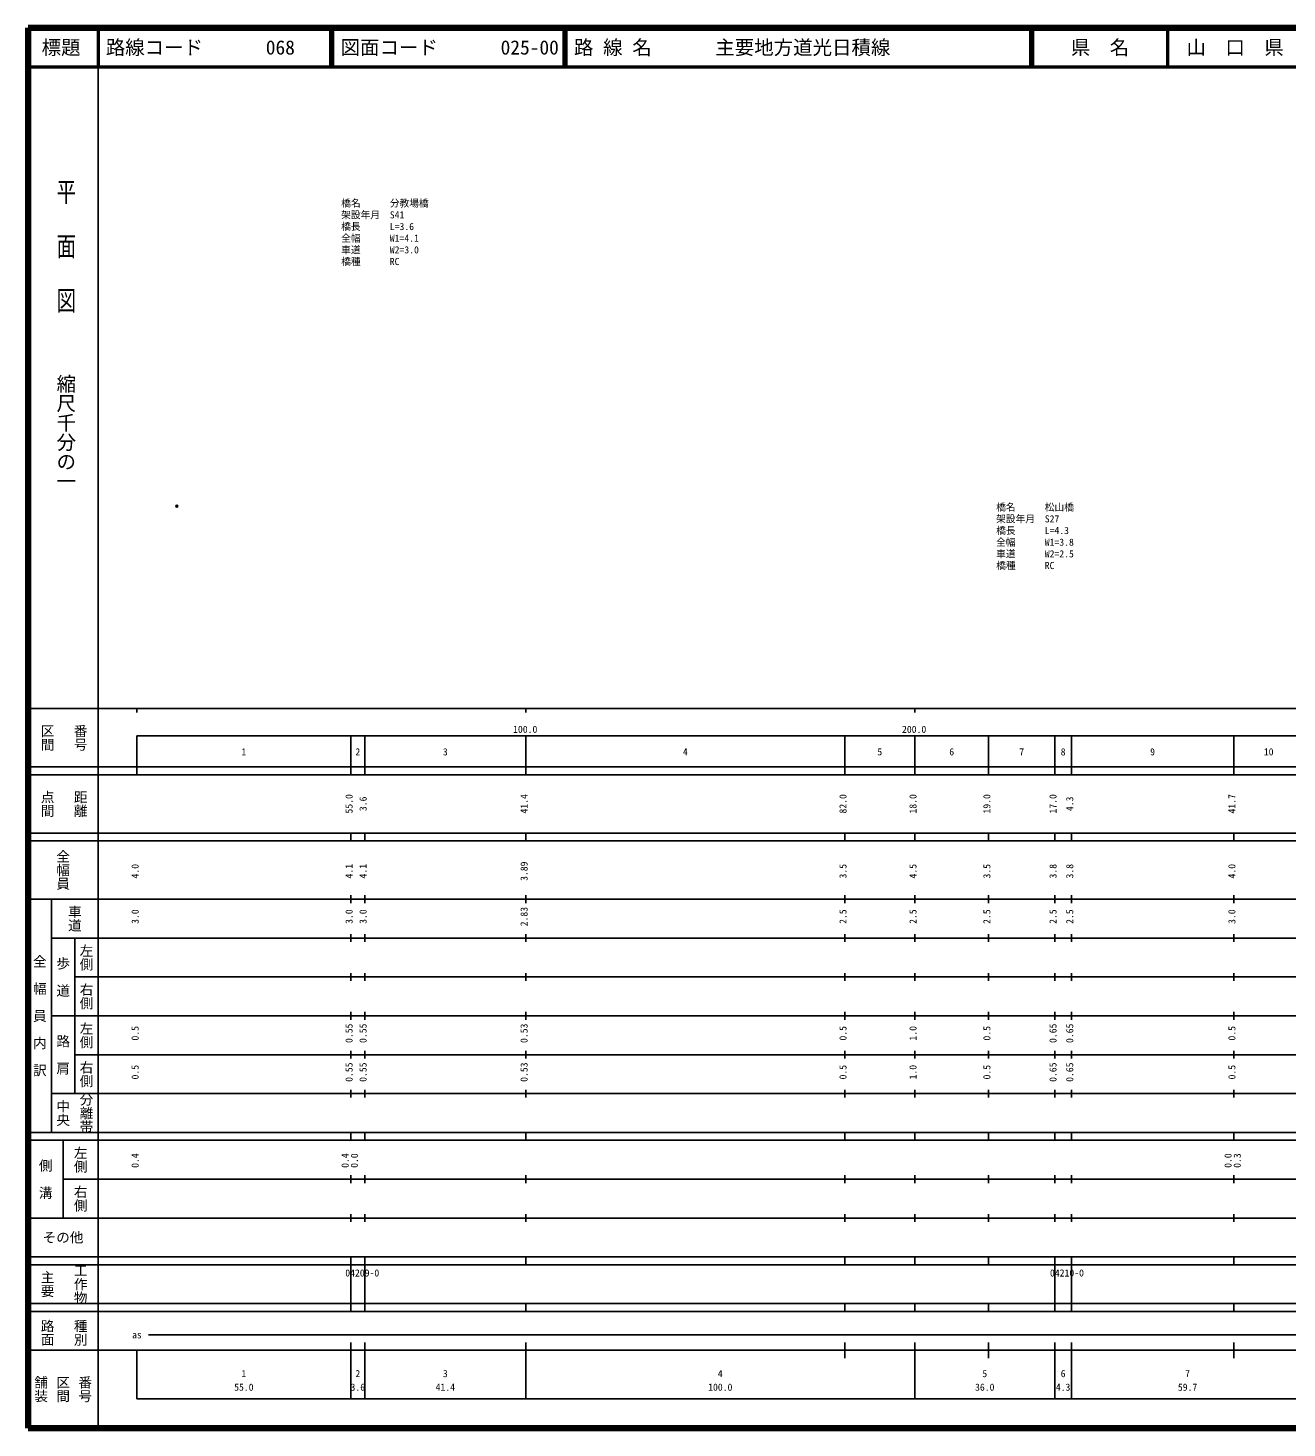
# Model space of a CAD drawing. Units: millimetres on the paper, with parts at other scales. Extents: x 40 to 680, y 20 to 380.
# Drawn here: x 40 to 363.7, y 20 to 380 of the extents above; entities that cross this region are included whole.
import ezdxf
from ezdxf.enums import TextEntityAlignment as Align

# ---------------------------------------------------------------- set-up
doc = ezdxf.new("R2010")
doc.units = ezdxf.units.MM
doc.header["$PDMODE"] = 32
doc.header["$PDSIZE"] = 0.5
for name, color, linetype in [('M-OTRS', 6, 'Continuous'), ('M-STR-HTXT', 7, 'Continuous'), ('M-TTL-TXT', 7, 'Continuous')]:
    doc.layers.add(name, color=color, linetype=linetype)
for name, color, linetype, lineweight in [('M-TTL', 2, 'Continuous', 140), ('M-TTL-BAND', 7, 'Continuous', 25), ('M-TTL-LINE', 7, 'Continuous', 50)]:
    doc.layers.add(name, color=color, linetype=linetype, lineweight=lineweight)
doc.styles.add('@ＭＳ ゴシック', font='')
doc.styles.add('ＭＳ ゴシック', font='')
doc.styles.get('@ＭＳ ゴシック').set_extended_font_data('@MS Gothic')
doc.styles.get('ＭＳ ゴシック').set_extended_font_data('MS Gothic')

msp = doc.modelspace()

# ---------------------------------------------------------------- linework, layer by layer
at = {"layer": 'M-OTRS'}
msp.add_point((78.269, 257.025), dxfattribs=at)
at = {"layer": 'M-TTL'}
for p, q in [((40, 380), (40, 20)), ((680, 380), (40, 380)), ((40, 20), (680, 20))]:
    msp.add_line(p, q, dxfattribs=at)
at = {"layer": 'M-TTL-BAND'}
for p, q in [((58, 370), (58, 20)), ((40, 205), (579, 205)), ((68, 205), (68, 204)), ((168, 205), (168, 204)), ((268, 205), (268, 204)), ((68, 198), (579, 198)), ((68, 198), (68, 188)), ((123, 188), (123, 198)), ((126.6, 188), (126.6, 198)), ((168, 188), (168, 198)), ((250, 188), (250, 198)), ((268, 188), (268, 198)), ((287, 188), (287, 198)), ((304, 188), (304, 198)), ((308.3, 188), (308.3, 198)), ((350, 188), (350, 198)), ((40, 190), (579, 190)), ((40, 188), (579, 188)), ((40, 173), (579, 173)), ((123, 171), (123, 173)), ((126.6, 171), (126.6, 173)), ((168, 171), (168, 173)), ((250, 171), (250, 173)), ((268, 171), (268, 173)), ((287, 171), (287, 173)), ((304, 171), (304, 173)), ((308.3, 171), (308.3, 173)), ((350, 171), (350, 173)), ((40, 171), (579, 171)), ((40, 156), (579, 156)), ((46, 96), (46, 156)), ((123, 155), (123, 157)), ((126.6, 155), (126.6, 157)), ((168, 155), (168, 157)), ((250, 155), (250, 157)), ((268, 155), (268, 157)), ((287, 155), (287, 157)), ((304, 155), (304, 157)), ((308.3, 155), (308.3, 157)), ((350, 155), (350, 157)), ((46, 146), (579, 146)), ((52, 146), (52, 106)), ((123, 145), (123, 147)), ((126.6, 145), (126.6, 147)), ((168, 145), (168, 147)), ((250, 145), (250, 147)), ((268, 145), (268, 147)), ((287, 145), (287, 147)), ((304, 145), (304, 147)), ((308.3, 145), (308.3, 147)), ((350, 145), (350, 147)), ((123, 135), (123, 137)), ((126.6, 135), (126.6, 137)), ((168, 135), (168, 137)), ((250, 135), (250, 137)), ((268, 135), (268, 137)), ((287, 135), (287, 137)), ((304, 135), (304, 137)), ((308.3, 135), (308.3, 137)), ((350, 135), (350, 137)), ((52, 136), (579, 136)), ((46, 126), (579, 126)), ((123, 125), (123, 127)), ((126.6, 125), (126.6, 127)), ((168, 125), (168, 127)), ((250, 125), (250, 127)), ((268, 125), (268, 127)), ((287, 125), (287, 127)), ((304, 125), (304, 127)), ((308.3, 125), (308.3, 127)), ((350, 125), (350, 127)), ((52, 116), (579, 116)), ((123, 115), (123, 117)), ((126.6, 115), (126.6, 117)), ((168, 115), (168, 117)), ((250, 115), (250, 117)), ((268, 115), (268, 117)), ((287, 115), (287, 117)), ((304, 115), (304, 117)), ((308.3, 115), (308.3, 117)), ((350, 115), (350, 117)), ((46, 106), (579, 106)), ((123, 105), (123, 107)), ((126.6, 105), (126.6, 107)), ((168, 105), (168, 107)), ((250, 105), (250, 107)), ((268, 105), (268, 107)), ((287, 105), (287, 107)), ((304, 105), (304, 107)), ((308.3, 105), (308.3, 107)), ((350, 105), (350, 107)), ((40, 96), (579, 96)), ((40, 94), (579, 94)), ((49, 94), (49, 74)), ((123, 94), (123, 96)), ((126.6, 94), (126.6, 96)), ((168, 94), (168, 96)), ((250, 94), (250, 96)), ((268, 94), (268, 96)), ((287, 94), (287, 96)), ((304, 94), (304, 96)), ((308.3, 94), (308.3, 96)), ((350, 94), (350, 96)), ((49, 84), (579, 84)), ((123, 83), (123, 85)), ((126.6, 83), (126.6, 85)), ((168, 83), (168, 85)), ((250, 83), (250, 85)), ((268, 83), (268, 85)), ((287, 83), (287, 85)), ((304, 83), (304, 85)), ((308.3, 83), (308.3, 85)), ((350, 83), (350, 85)), ((40, 74), (579, 74)), ((123, 73), (123, 75)), ((126.6, 73), (126.6, 75)), ((168, 73), (168, 75)), ((250, 73), (250, 75)), ((268, 73), (268, 75)), ((287, 73), (287, 75)), ((304, 73), (304, 75)), ((308.3, 73), (308.3, 75)), ((350, 73), (350, 75)), ((40, 64), (579, 64)), ((40, 62), (579, 62)), ((123, 62), (123, 64)), ((123, 52), (123, 62)), ((126.6, 62), (126.6, 64)), ((126.6, 52), (126.6, 62)), ((168, 62), (168, 64)), ((250, 62), (250, 64)), ((268, 62), (268, 64)), ((287, 62), (287, 64)), ((304, 62), (304, 64)), ((304, 52), (304, 62)), ((308.3, 62), (308.3, 64)), ((308.3, 52), (308.3, 62)), ((350, 62), (350, 64)), ((40, 52), (579, 52)), ((123, 50), (123, 52)), ((126.6, 50), (126.6, 52)), ((168, 50), (168, 52)), ((250, 50), (250, 52)), ((268, 50), (268, 52)), ((287, 50), (287, 52)), ((304, 50), (304, 52)), ((308.3, 50), (308.3, 52)), ((350, 50), (350, 52)), ((40, 50), (579, 50)), ((71, 44), (565, 44)), ((40, 40), (579, 40)), ((68, 40), (68, 27.5)), ((123, 27.5), (123, 42)), ((126.6, 27.5), (126.6, 42)), ((168, 27.5), (168, 42)), ((250, 38), (250, 42)), ((268, 27.5), (268, 42)), ((287, 38), (287, 42)), ((304, 27.5), (304, 42)), ((308.3, 27.5), (308.3, 42)), ((350, 38), (350, 42)), ((68, 27.5), (579, 27.5))]:
    msp.add_line(p, q, dxfattribs=at)
at = {"layer": 'M-TTL-LINE'}
for p, q in [((58, 380), (58, 370)), ((117.75, 380), (117.75, 370)), ((118.25, 380), (118.25, 370)), ((177.75, 380), (177.75, 370)), ((178.25, 380), (178.25, 370)), ((297.75, 380), (297.75, 370)), ((298.25, 380), (298.25, 370)), ((333, 380), (333, 370)), ((40, 370), (680, 370))]:
    msp.add_line(p, q, dxfattribs=at)

# ---------------------------------------------------------------- texts
at = {"layer": 'M-STR-HTXT', "style": 'ＭＳ ゴシック'}
for s, p in [('橋名\u3000\u3000\u3000分教場橋', (120.521, 333.488)), ('架設年月\u3000S41', (120.521, 330.488)), ('橋長\u3000\u3000\u3000L=3.6', (120.521, 327.488)), ('全幅\u3000\u3000\u3000W1=4.1', (120.521, 324.488)), ('車道\u3000\u3000\u3000W2=3.0', (120.521, 321.488)), ('橋種\u3000\u3000\u3000RC', (120.521, 318.488)), ('橋名\u3000\u3000\u3000松山橋', (288.924, 255.318)), ('架設年月\u3000S27', (288.924, 252.318)), ('橋長\u3000\u3000\u3000L=4.3', (288.924, 249.318)), ('全幅\u3000\u3000\u3000W1=3.8', (288.924, 246.318)), ('車道\u3000\u3000\u3000W2=2.5', (288.924, 243.318)), ('橋種\u3000\u3000\u3000RC', (288.924, 240.318))]:
    msp.add_text(s, height=1.833, dxfattribs=at).set_placement(p, align=Align.BOTTOM_LEFT)
at = {"layer": 'M-TTL-BAND', "style": '@ＭＳ ゴシック', "width": 1.4}
msp.add_text('平  面  図', height=3.666, rotation=270, dxfattribs=at).set_placement((49.777, 306.475), align=Align.MIDDLE_RIGHT)
at = {"layer": 'M-TTL-BAND', "style": '@ＭＳ ゴシック'}
msp.add_text('縮尺千分の一', height=3.666, rotation=270, dxfattribs=at).set_placement((49.777, 261.03), align=Align.MIDDLE_RIGHT)
for s, p in [('区間', (45, 197.5)), ('番号', (53.5, 197.5)), ('点間', (45, 180.5)), ('距離', (53.5, 180.5)), ('全幅員', (49, 163.5)), ('車道', (52, 151)), ('左側', (55, 141)), ('全\u3000幅\u3000員\u3000内\u3000訳', (43, 126)), ('歩\u3000道', (49, 136)), ('右側', (55, 131)), ('左側', (55, 121)), ('路\u3000肩', (49, 116)), ('右側', (55, 111)), ('分離帯', (55, 101)), ('中央', (49, 101)), ('左側', (53.5, 89)), ('側\u3000溝', (44.5, 84)), ('右側', (53.5, 79)), ('工作物', (53.5, 57)), ('主要', (45, 57)), ('路面', (45, 44.5)), ('種別', (53.5, 44.5)), ('舗装', (43.333, 30)), ('区間', (49, 30)), ('番号', (54.667, 30))]:
    msp.add_text(s, height=2.566, rotation=270, dxfattribs=at).set_placement(p, align=Align.MIDDLE_CENTER)
at = {"layer": 'M-TTL-BAND', "style": 'ＭＳ ゴシック'}
for s, p in [('100.0', (167.844, 198.195)), ('200.0', (267.844, 198.195)), ('1', (95.5, 192.405)), ('2', (124.8, 192.405)), ('3', (147.3, 192.405)), ('4', (209, 192.405)), ('5', (259, 192.405)), ('6', (277.5, 192.405)), ('7', (295.5, 192.405)), ('8', (306.15, 192.405)), ('9', (329.15, 192.405)), ('10', (359, 192.405)), ('as', (68, 42.5)), ('1', (95.5, 32.523)), ('2', (124.8, 32.523)), ('3', (147.3, 32.523)), ('4', (218, 32.523)), ('5', (286, 32.523)), ('6', (306.15, 32.523)), ('7', (338.15, 32.523)), ('55.0', (95.5, 29.033)), ('3.6', (124.8, 29.033)), ('41.4', (147.3, 29.033)), ('100.0', (218, 29.033)), ('36.0', (286, 29.033)), ('4.3', (306.15, 29.033)), ('59.7', (338.15, 29.033))]:
    msp.add_text(s, height=1.833, dxfattribs=at).set_placement(p, align=Align.BOTTOM_CENTER)
for s, p in [('55.0', (124, 180.5)), ('3.6', (127.6, 180.5)), ('41.4', (169, 180.5)), ('82.0', (251, 180.5)), ('18.0', (269, 180.5)), ('19.0', (288, 180.5)), ('17.0', (305, 180.5)), ('4.3', (309.3, 180.5)), ('41.7', (351, 180.5)), ('4.0', (69, 163.174)), ('4.1', (124, 163.174)), ('4.1', (127.6, 163.174)), ('3.89', (169, 163.174)), ('3.5', (251, 163.174)), ('4.5', (269, 163.174)), ('3.5', (288, 163.174)), ('3.8', (305, 163.174)), ('3.8', (309.3, 163.174)), ('4.0', (351, 163.174)), ('3.0', (69, 151.5)), ('3.0', (124, 151.5)), ('3.0', (127.6, 151.5)), ('2.83', (169, 151.5)), ('2.5', (251, 151.5)), ('2.5', (269, 151.5)), ('2.5', (288, 151.5)), ('2.5', (305, 151.5)), ('2.5', (309.3, 151.5)), ('3.0', (351, 151.5)), ('0.5', (69, 121.5)), ('0.55', (124, 121.5)), ('0.55', (127.6, 121.5)), ('0.53', (169, 121.5)), ('0.5', (251, 121.5)), ('1.0', (269, 121.5)), ('0.5', (288, 121.5)), ('0.65', (305, 121.5)), ('0.65', (309.3, 121.5)), ('0.5', (351, 121.5)), ('0.5', (69, 111.5)), ('0.55', (124, 111.5)), ('0.55', (127.6, 111.5)), ('0.53', (169, 111.5)), ('0.5', (251, 111.5)), ('1.0', (269, 111.5)), ('0.5', (288, 111.5)), ('0.65', (305, 111.5)), ('0.65', (309.3, 111.5)), ('0.5', (351, 111.5)), ('0.4', (69, 88.764)), ('0.4', (123, 88.764)), ('0.0', (125.37, 88.764)), ('0.0', (350, 88.764)), ('0.3', (352.37, 88.764))]:
    msp.add_text(s, height=1.833, rotation=90, dxfattribs=at).set_placement(p, align=Align.BOTTOM_CENTER)
msp.add_text('その他', height=2.566, dxfattribs=at).set_placement((49, 69), align=Align.MIDDLE_CENTER)
for s, p in [('04209-0', (121.579, 58.405)), ('04210-0', (302.769, 58.405))]:
    msp.add_text(s, height=1.833, dxfattribs=at).set_placement(p, align=Align.BOTTOM_LEFT)
at = {"layer": 'M-TTL-TXT', "style": 'ＭＳ ゴシック'}
for s, p in [('標題', (48.5, 375)), ('県\u3000名', (315.625, 375)), ('山\u3000口\u3000県', (350.375, 375))]:
    msp.add_text(s, height=3.666, dxfattribs=at).set_placement(p, align=Align.MIDDLE_CENTER)
for s, p in [('路線コード', (60, 375)), ('068', (101.142, 375)), ('068', (101.142, 375)), ('068', (101.142, 375)), ('図面コード', (120.38, 375)), ('025-00', (161.521, 375)), ('路 線 名', (180.38, 375)), ('主要地方道光日積線', (216.734, 375))]:
    msp.add_text(s, height=3.666, dxfattribs=at).set_placement(p, align=Align.MIDDLE_LEFT)

doc.saveas('drawing.dxf')
